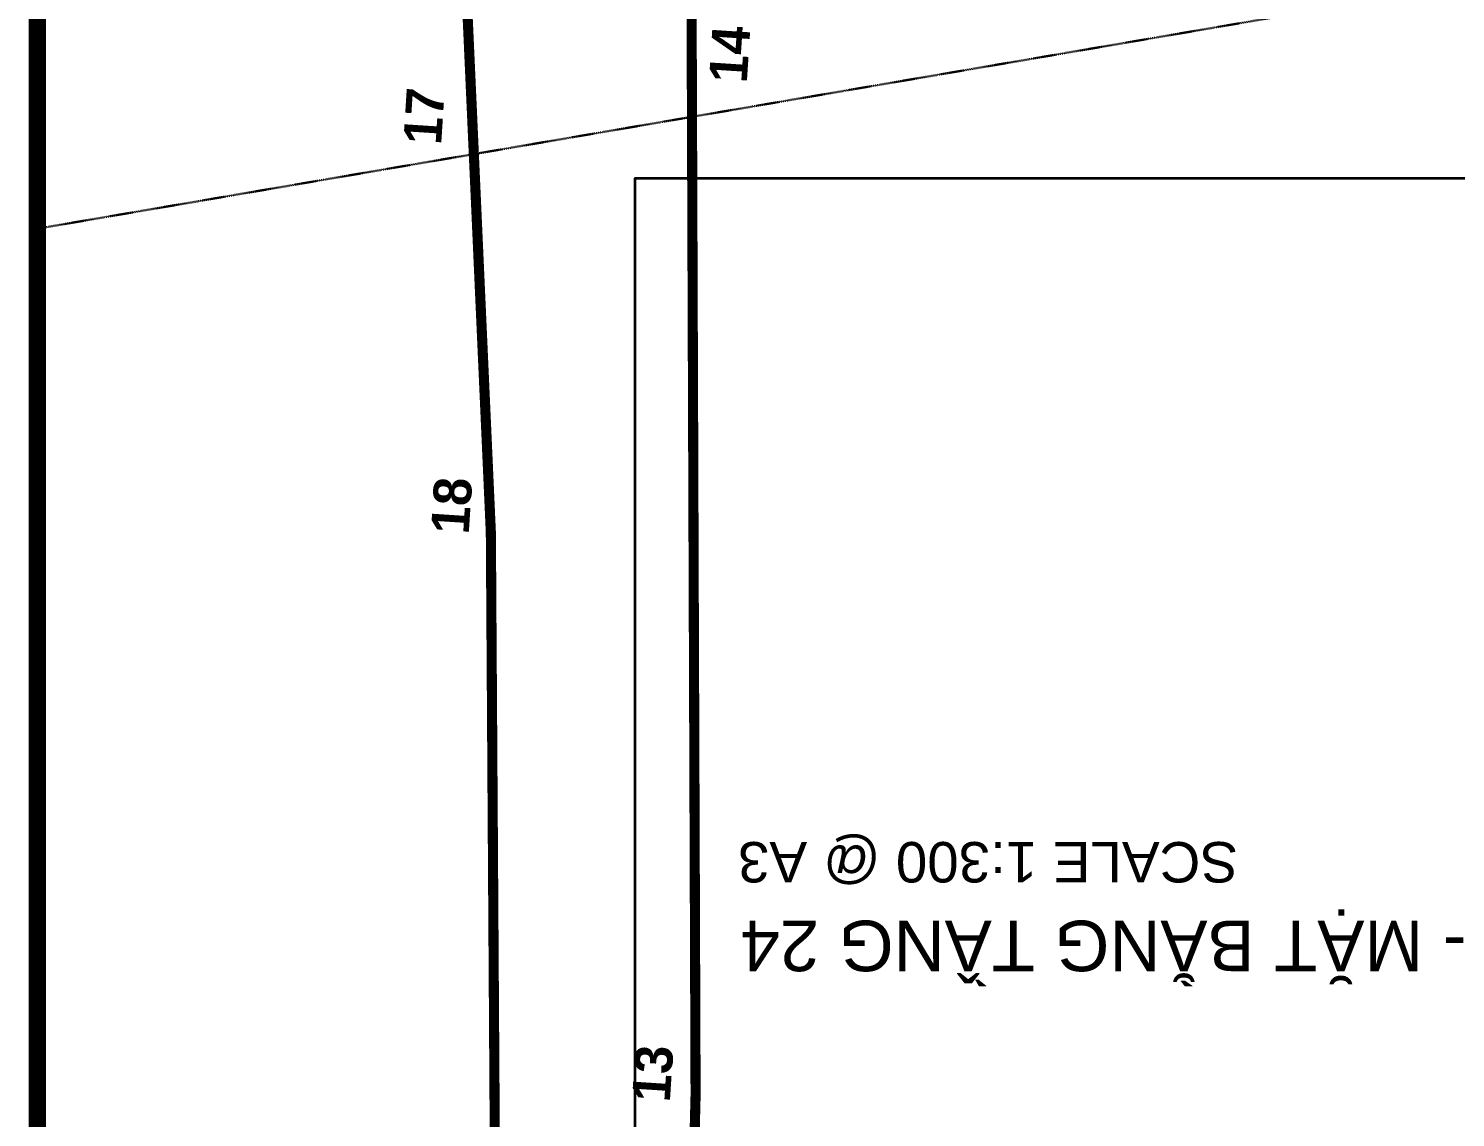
# Model space of a CAD drawing. Header units: millimetres. Extents: x -100356 to 314685, y 446 to 1273965.
# Drawn here: x 17056 to 45288, y 1144817 to 1166367 of the extents above; entities that cross this region are included whole.
import ezdxf
from ezdxf.xclip import XClip

# ---------------------------------------------------------------- set-up
doc = ezdxf.new("R2010")
doc.units = ezdxf.units.MM
doc.header["$XCLIPFRAME"] = 2
for name, pattern in [('20180221 BF$0$2-2', [10, 5, -5]), ('20180221 BF$0$DASHDOT', [1, 0.5, -0.25, 0, -0.25]), ('20180221 BF$0$HIDDEN', [0.375, 0.25, -0.125])]:
    doc.linetypes.add(name, pattern=pattern)
doc.layers.get('DEFPOINTS').update_dxf_attribs({"lineweight": 13})
for name, color, linetype in [('20180221 BF$0$10', 1, 'Continuous'), ('20180221 BF$0$Kichthuoc', 7, 'Continuous'), ('20180221 BF$0$sohieu_diem', 2, 'Continuous'), ('20180221 BF$0$TREE', 99, 'Continuous')]:
    doc.layers.add(name, color=color, linetype=linetype)
for name, color, linetype, lineweight in [('20180221 BF$0$QHH ÐỀ XUẤT ÐIỀU CHỈNH', 5, '20180221 BF$0$HIDDEN', 30), ('20180221 BF$0$setback', 1, 'Continuous', 13), ('TEXT', 6, 'Continuous', 20)]:
    doc.layers.add(name, color=color, linetype=linetype, lineweight=lineweight)
doc.layers.add('@area depoint', color=8, linetype='Continuous', lineweight=35, plot=False)
doc.styles.add('20180221 BF$0$VAPTIMN', font='VNI-Aptima-Bold.TTF')
doc.styles.add('VnArial', font='Font - TrueType - Arial.ttf')

# ---------------------------------------------------------------- blocks, each defined once
blk = doc.blocks.new('20180221 BF$0$hientrang')
at = {"layer": '20180221 BF$0$10', "color": 1}
for p, q in [((-33314, 110103, 0), (-41132, 109253, 0)), ((-48586, 108443, 0), (-61657, 107529, 0)), ((-40123, 104992, 0), (-32510, 105502, 0)), ((-59442, 103696, 0), (-40123, 104992, 0)), ((-62752, 103571, 0), (-59442, 103696, 0))]:
    blk.add_line(p, q, dxfattribs=at)
at = {"layer": '20180221 BF$0$10', "color": 1, "linetype": 'Continuous', "elevation": 0}
for points in [[(-64687, 107633), (-61657, 107529), (-48586, 108443), (-41132, 109253)], [(-32510, 105502), (-40123, 104992)], [(-40123, 104992), (-59442, 103696), (-62752, 103571), (-63312, 103421), (-63663, 102732), (-63208, 99311)]]:
    blk.add_lwpolyline(points, dxfattribs=at)
at = {"layer": '20180221 BF$0$Kichthuoc', "elevation": 0}
blk.add_lwpolyline([(-42843, 116479, 0, 330, 0), (-41965, 116679, 0, 0, 0), (-41088, 116879, 0, 0, 0)], format="xyseb", dxfattribs=at)
at = {"layer": '20180221 BF$0$QHH ÐỀ XUẤT ÐIỀU CHỈNH', "linetype": '20180221 BF$0$2-2', "elevation": 0}
blk.add_lwpolyline([(-46464, 131762), (-30969, 66343)], dxfattribs=at)
at = {"layer": '20180221 BF$0$setback', "color": 1, "linetype": '20180221 BF$0$DASHDOT', "ltscale": 200, "const_width": 200, "elevation": 0}
for points in [[(-33314, 110103), (-41132, 109253), (-48586, 108443), (-61657, 107529), (-64687, 107633), (-71608, 106512), (-73129, 105984), (-73130, 105414), (-77140, 104869), (-77250, 105249), (-77680, 105219), (-77900, 105350), (-82200, 105085), (-86230, 104910), (-87270, 104902), (-90121, 104815)], [(-65904, 31044), (-70963, 47371), (-59640, 49717), (-60096, 53327), (-60608, 59668), (-61226, 68669), (-61471, 72759), (-61686, 76809), (-62001, 80760), (-62336, 84950), (-62414, 86030), (-62640, 89520), (-63032, 95421), (-63159, 98001), (-63208, 99311), (-63663, 102732), (-63312, 103421), (-62752, 103571), (-59442, 103696), (-40123, 104992), (-32510, 105502)]]:
    blk.add_lwpolyline(points, dxfattribs=at)
at = {"layer": '20180221 BF$0$sohieu_diem', "color": 3, "const_width": 93.8, "elevation": 0}
for points in [[(-41179, 109253, 1), (-41086, 109253, 1)], [(-48633, 108443, 1), (-48539, 108442, 1)], [(-40170, 104992, 1), (-40076, 104992, 1)], [(-59489, 103696, 1), (-59395, 103696, 1)]]:
    blk.add_lwpolyline(points, format="xyb", close=True, dxfattribs=at)
at = {"layer": '20180221 BF$0$sohieu_diem', "color": 3, "style": '20180221 BF$0$VAPTIMN'}
for s, p in [('17', (-41003, 109910, 0)), ('18', (-48660, 108878, 0)), ('13', (-59625, 104196, 0)), ('14', (-39400, 103952, 0))]:
    blk.add_text(s, height=750, rotation=359.9273, dxfattribs=at).set_placement(p)

msp = doc.modelspace()

# ---------------------------------------------------------------- linework, layer by layer
at = {"layer": '@area depoint', "ltscale": 0.5, "elevation": 0}
msp.add_lwpolyline([(29051.7, 1079400.2), (88451.7, 1079400.2), (88451.7, 1163400.2), (29051.7, 1163400.2)], close=True, dxfattribs=at)
at = {"layer": 'DEFPOINTS', "const_width": 345.1, "elevation": 0}
msp.add_lwpolyline([(17228.7, 1072229.2), (17228.7, 1173010.9), (159772.7, 1173010.9), (159772.7, 1072229.2)], close=True, dxfattribs=at)

# ---------------------------------------------------------------- block references
at = {"layer": '20180221 BF$0$TREE'}
ref = msp.add_blockref('20180221 BF$0$hientrang', (137502.3, 1198021.5, 0), dxfattribs=dict(at, rotation=86.37342821610302))
XClip(ref).set_block_clipping_path([(-133148.1755428242, 112075.9558377523), (-124131.7889780848, -30182.5877385634), (-23551.8986045148, -23807.8059542924), (-32568.2851692542, 118450.7376220233)])

# ---------------------------------------------------------------- texts
at = {"layer": 'TEXT', "style": 'VnArial'}
for s, height, p in [('SCALE 1:300 @ A3', 800, (40987.9, 1150268.4, 0)), ('23th-24th LEVEL LAYOUT - MẶT BẰNG TẦNG 24', 1000, (62507.7, 1148712.4, 0))]:
    msp.add_text(s, height=height, rotation=180, dxfattribs=at).set_placement(p)

doc.saveas('drawing.dxf')
